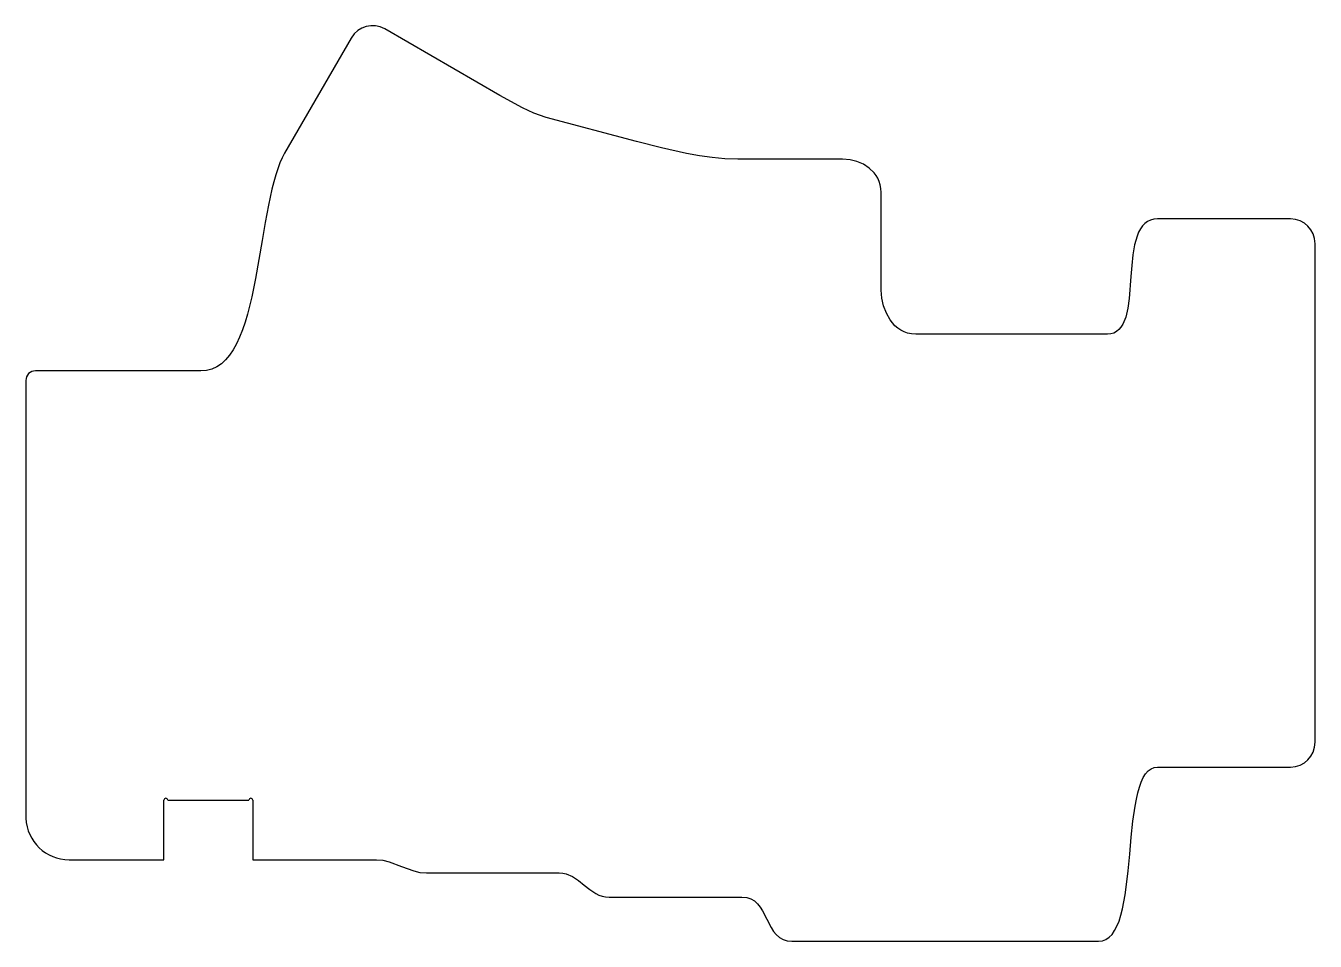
# Model space of a CAD drawing. Header units: millimetres. Extents: x -83 to 52, y -39 to 56.
import ezdxf

# ---------------------------------------------------------------- set-up
doc = ezdxf.new("R2010")
doc.units = ezdxf.units.MM
doc.layers.get('0').update_dxf_attribs({"linetype": 'CONTINUOUS'})

msp = doc.modelspace()

# ---------------------------------------------------------------- linework, layer by layer
for p, q in [((-48.7, 55.17), (-55.6, 43.22)), ((-33.23, 49.22), (-45.18, 56.12)), ((-30.89, 47.92), (-33.23, 49.22)), ((-29.69, 47.36), (-30.89, 47.92)), ((-28.42, 46.93), (-29.69, 47.36)), ((-19.04, 44.42), (-28.42, 46.93)), ((-55.6, 43.22), (-55.85, 42.74)), ((-56.32, 41.6), (-56.53, 40.95)), ((-56.09, 42.2), (-56.32, 41.6)), ((-55.85, 42.74), (-56.09, 42.2)), ((2.37, 42.6), (-8.5, 42.6)), ((-56.74, 40.24), (-56.93, 39.48)), ((-56.53, 40.95), (-56.74, 40.24)), ((-56.93, 39.48), (-57.29, 37.83)), ((6.39, 28.98), (6.39, 39.13)), ((-57.29, 37.83), (-57.63, 36.03)), ((48.93, 36.38), (35.13, 36.38)), ((-57.63, 36.03), (-57.95, 34.13)), ((-57.95, 34.13), (-58.63, 30.21)), ((51.51, -17.99), (51.51, 33.81)), ((-58.63, 30.21), (-59.02, 28.3)), ((32.36, 30.4), (32.17, 28.13)), ((-59.02, 28.3), (-59.47, 26.5)), ((32.02, 27.1), (31.81, 26.19)), ((32.17, 28.13), (32.02, 27.1)), ((-59.71, 25.65), (-59.99, 24.85)), ((-59.47, 26.5), (-59.71, 25.65)), ((31.81, 26.19), (31.51, 25.44)), ((-59.99, 24.85), (-60.28, 24.1)), ((29.93, 24.41), (10, 24.41)), ((30.28, 24.44), (29.93, 24.41)), ((30.58, 24.53), (30.28, 24.44)), ((30.86, 24.68), (30.58, 24.53)), ((31.11, 24.88), (30.86, 24.68)), ((31.32, 25.14), (31.11, 24.88)), ((31.51, 25.44), (31.32, 25.14)), ((-60.6, 23.4), (-60.95, 22.78)), ((-60.28, 24.1), (-60.6, 23.4)), ((-61.73, 21.74), (-62.17, 21.34)), ((-61.32, 22.22), (-61.73, 21.74)), ((-60.95, 22.78), (-61.32, 22.22)), ((-64.3, 20.6), (-81.5, 20.6)), ((-63.71, 20.65), (-64.3, 20.6)), ((-63.16, 20.79), (-63.71, 20.65)), ((-62.65, 21.02), (-63.16, 20.79)), ((-62.17, 21.34), (-62.65, 21.02)), ((-82.5, 19.6), (-82.5, -25.9)), ((33.64, -21.66), (33.88, -21.27)), ((33.88, -21.27), (34.15, -20.97)), ((34.15, -20.97), (34.45, -20.74)), ((34.45, -20.74), (34.78, -20.61)), ((34.78, -20.61), (35.13, -20.57)), ((35.13, -20.57), (48.93, -20.57)), ((33.07, -23.26), (33.24, -22.66)), ((33.24, -22.66), (33.43, -22.13)), ((33.43, -22.13), (33.64, -21.66)), ((-68.15, -30.21), (-68.15, -24.01)), ((-67.75, -24.01), (-59.31, -24.01)), ((-58.91, -24.01), (-58.91, -30.21)), ((32.79, -24.64), (32.92, -23.92)), ((32.92, -23.92), (33.07, -23.26)), ((32.57, -26.19), (32.79, -24.64)), ((32.39, -27.87), (32.57, -26.19)), ((32.23, -29.62), (32.39, -27.87)), ((-78, -30.21), (-68.15, -30.21)), ((-58.91, -30.21), (-46.05, -30.21)), ((-46.05, -30.21), (-45.38, -30.26)), ((-45.38, -30.26), (-44.73, -30.41)), ((-44.73, -30.41), (-43.46, -30.89)), ((-40.87, -31.57), (-27.07, -31.57)), ((-27.07, -31.57), (-26.69, -31.59)), ((-26.69, -31.59), (-26.33, -31.66)), ((-26.33, -31.66), (-25.67, -31.94)), ((-25.67, -31.94), (-25.05, -32.35)), ((-25.05, -32.35), (-24.47, -32.83)), ((-21.87, -34.09), (-8.07, -34.09)), ((-8.07, -34.09), (-7.58, -34.14)), ((-7.58, -34.14), (-7.16, -34.27)), ((-7.16, -34.27), (-6.78, -34.48)), ((-6.78, -34.48), (-6.46, -34.77)), ((-6.46, -34.77), (-6.18, -35.12)), ((-6.18, -35.12), (-5.93, -35.51)), ((-5.93, -35.51), (-5.48, -36.38)), ((-2.89, -38.67), (29, -38.67))]:
    msp.add_line(p, q)
for points in [[(-45.18, 56.12), (-45.67, 56.34), (-46.16, 56.45), (-46.65, 56.45), (-47.13, 56.37), (-47.59, 56.2), (-48.01, 55.95), (-48.38, 55.61), (-48.7, 55.17)], [(-8.5, 42.6), (-9.84, 42.64), (-11.18, 42.76), (-12.5, 42.94), (-13.82, 43.18), (-16.44, 43.76), (-19.04, 44.42)], [(6.39, 39.13), (6.37, 39.54), (6.31, 39.92), (6.2, 40.28), (6.05, 40.61), (5.87, 40.91), (5.66, 41.19), (5.15, 41.67), (4.55, 42.06), (3.88, 42.35), (3.16, 42.54), (2.37, 42.6)], [(35.13, 36.38), (34.75, 36.35), (34.4, 36.27), (34.08, 36.12), (33.8, 35.92), (33.55, 35.66), (33.34, 35.35), (33.15, 35), (32.99, 34.6), (32.85, 34.16), (32.74, 33.69), (32.57, 32.66), (32.45, 31.55), (32.36, 30.4)], [(51.51, 33.81), (51.45, 34.34), (51.3, 34.83), (51.06, 35.25), (50.75, 35.63), (50.38, 35.94), (49.95, 36.18), (49.47, 36.33), (48.93, 36.38)], [(10, 24.41), (9.56, 24.44), (9.15, 24.52), (8.78, 24.65), (8.44, 24.82), (8.12, 25.04), (7.83, 25.29), (7.33, 25.89), (6.94, 26.59), (6.64, 27.34), (6.46, 28.15), (6.39, 28.98)], [(48.93, -20.57), (49.47, -20.51), (49.95, -20.36), (50.38, -20.12), (50.75, -19.81), (51.06, -19.43), (51.3, -19.01), (51.45, -18.52), (51.51, -17.99)], [(29, -38.67), (29.4, -38.62), (29.76, -38.49), (30.09, -38.26), (30.39, -37.96), (30.66, -37.57), (30.9, -37.1), (31.12, -36.57), (31.31, -35.97), (31.47, -35.31), (31.62, -34.59), (31.75, -33.83), (31.86, -33.04), (32.06, -31.36), (32.23, -29.62)], [(-43.46, -30.89), (-42.19, -31.36), (-41.54, -31.51), (-40.87, -31.57)], [(-24.47, -32.83), (-23.88, -33.31), (-23.27, -33.71), (-22.94, -33.87), (-22.6, -33.99), (-22.25, -34.07), (-21.87, -34.09)], [(-5.48, -36.38), (-5.03, -37.24), (-4.78, -37.64), (-4.5, -37.98), (-4.18, -38.27), (-3.8, -38.49), (-3.38, -38.62), (-2.89, -38.67)]]:
    msp.add_lwpolyline(points)
for centre, radius, start, end in [((-81.5, 19.6), 1, 90, 179.9989), ((-67.95, -24.01), 0.2, 0, 180), ((-59.11, -24.01), 0.2, 0, 180), ((-78, -25.7), 4.5, 182.4755, 270.0057)]:
    msp.add_arc(centre, radius, start, end)

doc.saveas('drawing.dxf')
